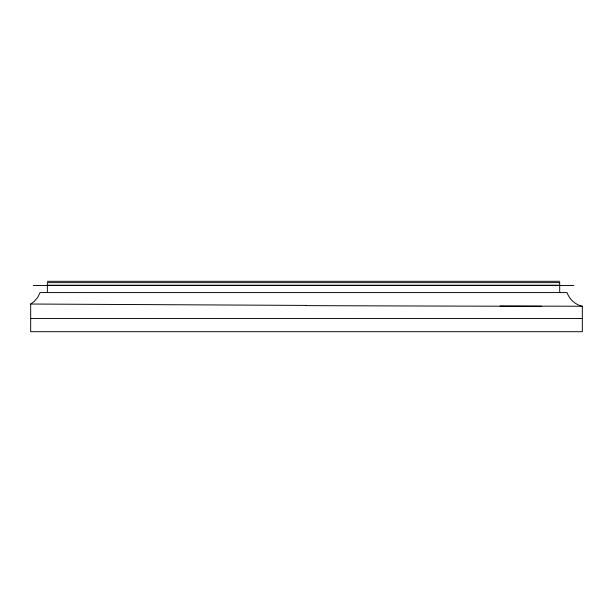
<?xml version="1.0" encoding="UTF-8"?>
<svg xmlns="http://www.w3.org/2000/svg" width="613" height="613" viewBox="0 0 613 613"><rect width="100%" height="100%" fill="white"/><g stroke="black" fill="none" stroke-linecap="round" stroke-linejoin="round"><path stroke-width="0.92" d="M30.673 304.025L34.067 301.596L37.677 297.443L40.06 292.577L567.01 292.577C569.454 299.351 575.255 304.699 582.327 306.247L582.327 331.694L30.673 331.694L30.673 304.025L306.5 305.412M47.37 281.306L559.7 281.306M47.37 285.397L559.7 285.397M33.271 285.528L573.799 285.528M30.65 318.499L582.35 318.499M582.312 306.247L500.055 306.048M559.7 285.528L559.7 292.577M47.37 285.528L47.37 292.577M541.662 306.27A277.007 0.605 0.2 0 1 306.278 305.619M559.7 282.631L47.37 282.631L47.37 285.267L559.7 285.267L559.7 282.631"/></g></svg>
